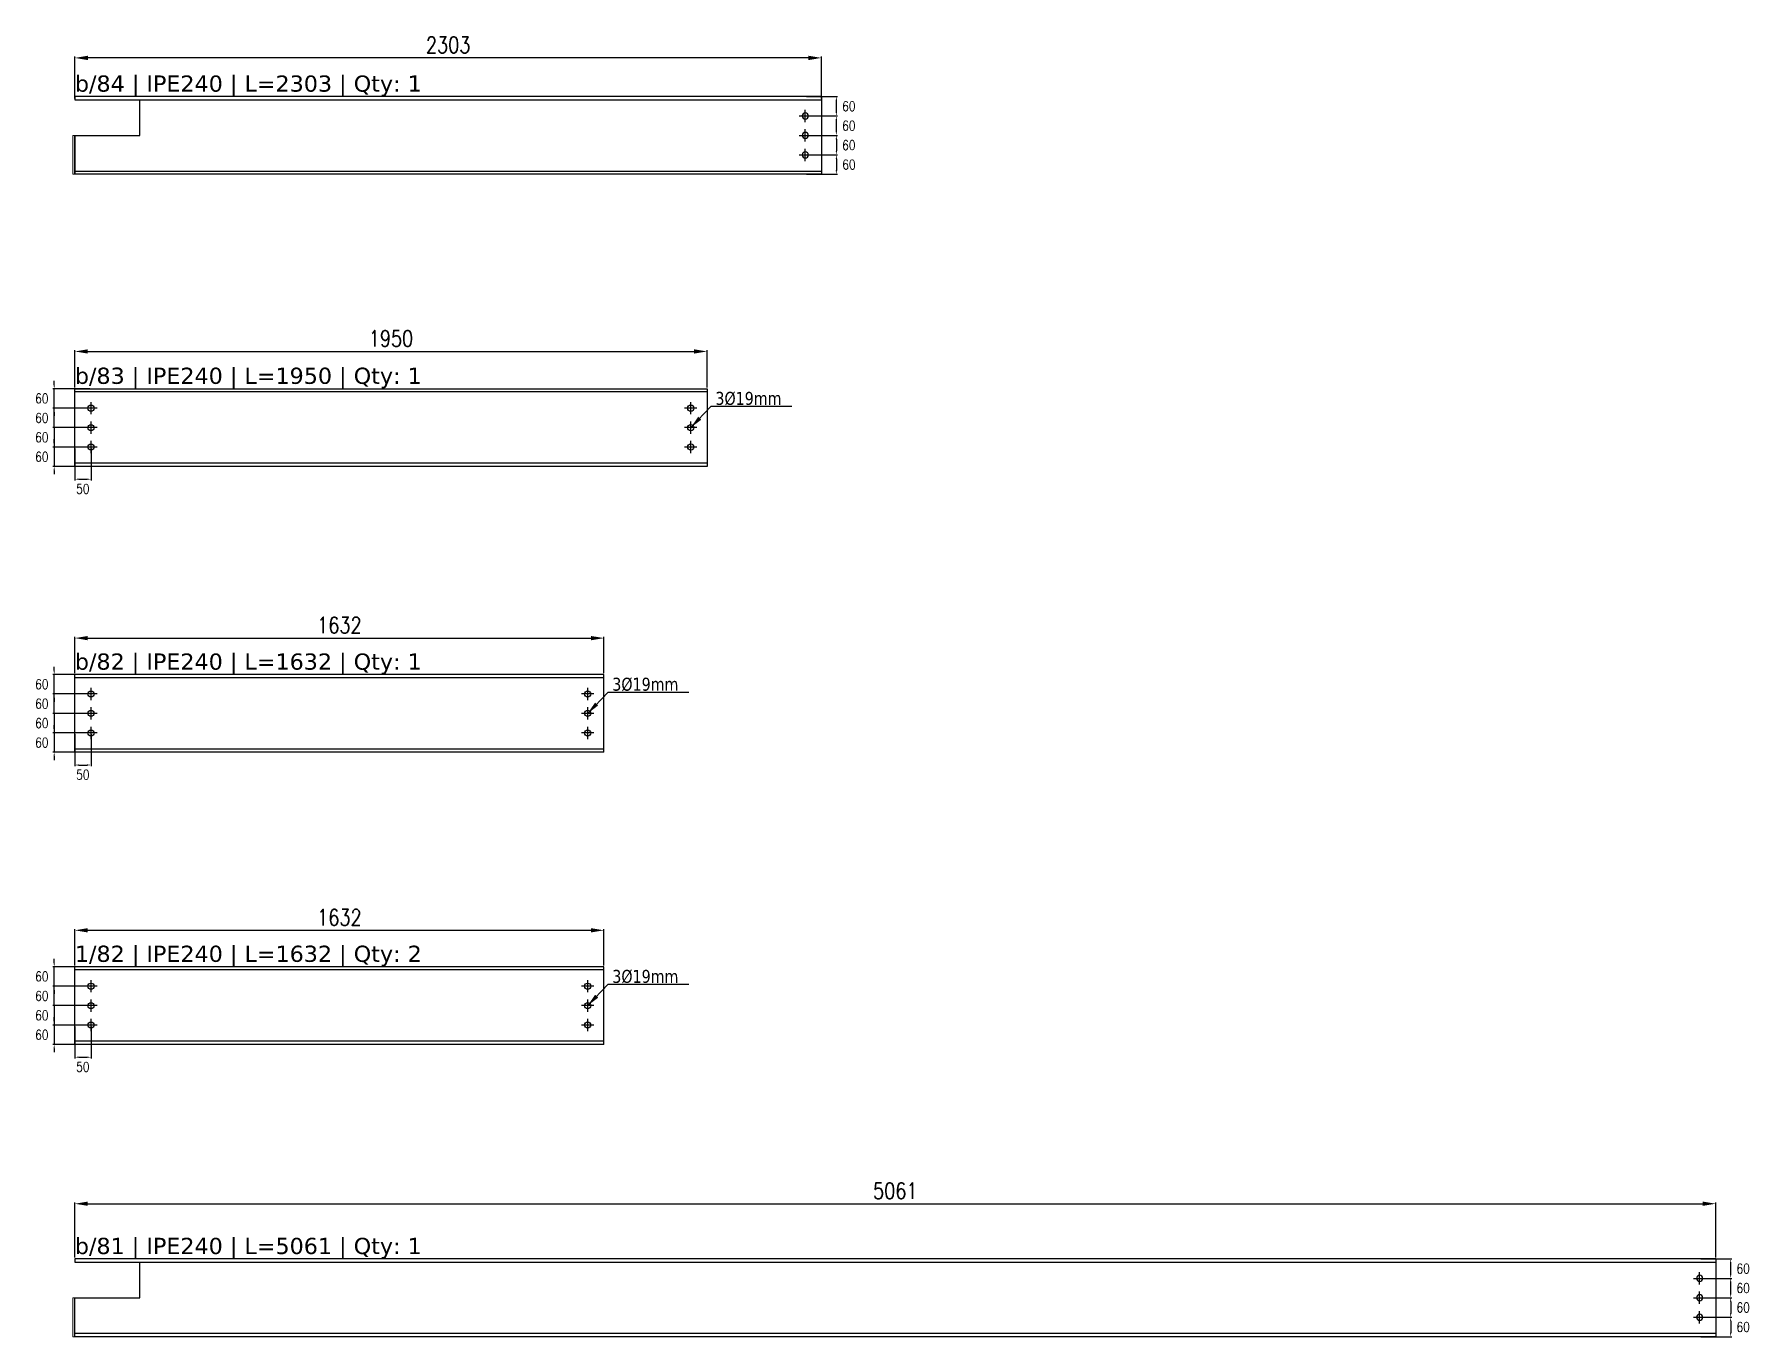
# Model space of a CAD drawing. Header units: millimetres. Extents: x -125 to 97215, y -53820 to 8573.
# Drawn here: x 12855 to 18149, y 4508 to 8526 of the extents above; entities that cross this region are included whole.
import ezdxf
from ezdxf.enums import TextEntityAlignment as Align

# ---------------------------------------------------------------- set-up
doc = ezdxf.new("R2010")
doc.units = ezdxf.units.MM
doc.linetypes.add('DASHDOT', pattern=[25.4, 12.7, -6.35, 0, -6.35])
for name, color, linetype in [('COTAS', 8, 'Continuous'), ('EJE PERNOS', 1, 'DASHDOT'), ('IPE240', 2, 'Continuous'), ('PERNOS', 3, 'Continuous'), ('TXT_GEN', 3, 'Continuous')]:
    doc.layers.add(name, color=color, linetype=linetype)
doc.layers.add('P-PLATINA', color=6, linetype='Continuous', lineweight=15)
doc.styles.add('CNI_COTAS', font='romans.shx', dxfattribs={"width": 0.8})
doc.styles.add('VERDNA', font='verdana.ttf', dxfattribs={"width": 0.8})
doc.dimstyles.new('1.3', dxfattribs={"dimscale": 0, "dimtxt": 30, "dimasz": 12, "dimexe": 4, "dimexo": 4, "dimgap": 9, "dimtad": 1, "dimdec": 0, "dimzin": 4, "dimdsep": 46, "dimtxsty": 'CNI_COTAS', "dimcen": 0, "dimclrd": 256, "dimclrt": 3, "dimadec": 0, "dimazin": 0, "dimtfac": 1, "dimtdec": 0, "dimtmove": 2, "dimatfit": 0, "dimfxl": 0.05, "dimtolj": 1, "dimtzin": 0, "dimarcsym": 0})
doc.dimstyles.new('1.4', dxfattribs={"dimscale": 0, "dimtxt": 50, "dimasz": 40, "dimexe": 4, "dimexo": 4, "dimgap": 15, "dimtad": 1, "dimdec": 0, "dimzin": 4, "dimdsep": 46, "dimtxsty": 'CNI_COTAS', "dimcen": -0.09, "dimclrd": 256, "dimclrt": 3, "dimadec": 0, "dimazin": 0, "dimtfac": 1, "dimtdec": 0, "dimtmove": 2, "dimatfit": 0, "dimfxl": 0.05, "dimtolj": 1, "dimtzin": 0, "dimarcsym": 0})

# ---------------------------------------------------------------- blocks, each defined once
blk = doc.blocks.new('D19')
at = {"layer": 'EJE PERNOS', "linetype": 'Continuous'}
for p, q in [((19, 0), (-19, 0)), ((0, -19), (0, 19))]:
    blk.add_line(p, q, dxfattribs=at)
at = {"layer": 'PERNOS'}
blk.add_circle((0, 0), 9.5, dxfattribs=at)
blk = doc.blocks.new('*D13')
at = {"layer": 'COTAS', "lineweight": -2, "transparency": 16777216}
for p, q in [((12916.4, 5601.3), (12916.4, 5613.3)), ((12916.4, 5529.3), (12916.4, 5589.3)), ((12916.4, 5517.3), (12916.4, 5505.3))]:
    blk.add_line(p, q, dxfattribs=at)
at = {"layer": 'COTAS', "color": 0, "lineweight": -2, "transparency": 16777216}
for p, q in [((13026.1, 5589.3), (12912.4, 5589.3)), ((13026.1, 5529.3), (12912.4, 5529.3))]:
    blk.add_line(p, q, dxfattribs=at)
at = {"layer": 'COTAS', "transparency": 16777216}
for points in [[(12914.4, 5601.3), (12918.4, 5601.3), (12916.4, 5589.3)], [(12914.4, 5517.3), (12918.4, 5517.3), (12916.4, 5529.3)]]:
    blk.add_solid(points, dxfattribs=at)
at = {"layer": 'Defpoints', "color": 0, "transparency": 16777216}
for p in [(12916.4, 5589.3), (13030.1, 5589.3), (13030.1, 5529.3)]:
    blk.add_point(p, dxfattribs=at)
at = {"layer": 'COTAS', "color": 3, "transparency": 16777216, "insert": (12877.9, 5559.3), "char_height": 30, "attachment_point": 5, "rotation": 0.2, "style": 'CNI_COTAS'}
blk.add_mtext('\\A1;60', dxfattribs=at)
blk = doc.blocks.new('*D14')
at = {"layer": 'COTAS', "color": 0, "lineweight": -2, "transparency": 16777216}
for p, q in [((13026.1, 5529.3), (12912.4, 5529.3)), ((13026.1, 5469.3), (12912.4, 5469.3))]:
    blk.add_line(p, q, dxfattribs=at)
at = {"layer": 'COTAS', "lineweight": -2, "transparency": 16777216}
for p, q in [((12916.4, 5541.3), (12916.4, 5553.3)), ((12916.4, 5529.3), (12916.4, 5469.3)), ((12916.4, 5457.3), (12916.4, 5445.3))]:
    blk.add_line(p, q, dxfattribs=at)
at = {"layer": 'COTAS', "transparency": 16777216}
for points in [[(12914.4, 5541.3), (12918.4, 5541.3), (12916.4, 5529.3)], [(12914.4, 5457.3), (12918.4, 5457.3), (12916.4, 5469.3)]]:
    blk.add_solid(points, dxfattribs=at)
at = {"layer": 'Defpoints', "color": 0, "transparency": 16777216}
for p in [(13030.1, 5529.3), (12916.4, 5469.3), (13030.1, 5469.3)]:
    blk.add_point(p, dxfattribs=at)
at = {"layer": 'COTAS', "color": 3, "transparency": 16777216, "insert": (12877.9, 5499.3), "char_height": 30, "attachment_point": 5, "rotation": 0.2, "style": 'CNI_COTAS'}
blk.add_mtext('\\A1;60', dxfattribs=at)
blk = doc.blocks.new('*D4')
at = {"layer": 'COTAS', "lineweight": -2, "transparency": 16777216}
for p, q in [((12916.4, 5661.3), (12916.4, 5673.3)), ((12916.4, 5589.3), (12916.4, 5649.3)), ((12916.4, 5577.3), (12916.4, 5565.3))]:
    blk.add_line(p, q, dxfattribs=at)
at = {"layer": 'COTAS', "color": 0, "lineweight": -2, "transparency": 16777216}
for p, q in [((13026.1, 5649.3), (12912.4, 5649.3)), ((13026.1, 5589.3), (12912.4, 5589.3))]:
    blk.add_line(p, q, dxfattribs=at)
at = {"layer": 'COTAS', "transparency": 16777216}
for points in [[(12914.4, 5661.3), (12918.4, 5661.3), (12916.4, 5649.3)], [(12914.4, 5577.3), (12918.4, 5577.3), (12916.4, 5589.3)]]:
    blk.add_solid(points, dxfattribs=at)
at = {"layer": 'Defpoints', "color": 0, "transparency": 16777216}
for p in [(12916.4, 5649.3), (13030.1, 5649.3), (13030.1, 5589.3)]:
    blk.add_point(p, dxfattribs=at)
at = {"layer": 'COTAS', "color": 3, "transparency": 16777216, "insert": (12877.9, 5619.3), "char_height": 30, "attachment_point": 5, "rotation": 0.2, "style": 'CNI_COTAS'}
blk.add_mtext('\\A1;60', dxfattribs=at)
blk = doc.blocks.new('*D5')
at = {"layer": 'COTAS', "color": 0, "lineweight": -2, "transparency": 16777216}
for p, q in [((13026.1, 5469.3), (12912.4, 5469.3)), ((13026.1, 5409.3), (12912.4, 5409.3))]:
    blk.add_line(p, q, dxfattribs=at)
at = {"layer": 'COTAS', "lineweight": -2, "transparency": 16777216}
for p, q in [((12916.4, 5481.3), (12916.4, 5493.3)), ((12916.4, 5469.3), (12916.4, 5409.3)), ((12916.4, 5397.3), (12916.4, 5385.3))]:
    blk.add_line(p, q, dxfattribs=at)
at = {"layer": 'COTAS', "transparency": 16777216}
for points in [[(12914.4, 5481.3), (12918.4, 5481.3), (12916.4, 5469.3)], [(12914.4, 5397.3), (12918.4, 5397.3), (12916.4, 5409.3)]]:
    blk.add_solid(points, dxfattribs=at)
at = {"layer": 'Defpoints', "color": 0, "transparency": 16777216}
for p in [(13030.1, 5469.3), (12916.4, 5409.3), (13030.1, 5409.3)]:
    blk.add_point(p, dxfattribs=at)
at = {"layer": 'COTAS', "color": 3, "transparency": 16777216, "insert": (12877.9, 5439.3), "char_height": 30, "attachment_point": 5, "rotation": 0.2, "style": 'CNI_COTAS'}
blk.add_mtext('\\A1;60', dxfattribs=at)
blk = doc.blocks.new('*D6')
at = {"layer": 'COTAS', "color": 0, "lineweight": -2, "transparency": 16777216}
for p, q in [((12980.1, 5465.3), (12980.1, 5366.1)), ((13030.1, 5465.3), (13030.1, 5366.1))]:
    blk.add_line(p, q, dxfattribs=at)
at = {"layer": 'COTAS', "lineweight": -2, "transparency": 16777216}
blk.add_line((12992.1, 5370.1), (13018.1, 5370.1), dxfattribs=at)
at = {"layer": 'COTAS', "transparency": 16777216}
for points in [[(12992.1, 5372.1), (12992.1, 5368.1), (12980.1, 5370.1)], [(13018.1, 5372.1), (13018.1, 5368.1), (13030.1, 5370.1)]]:
    blk.add_solid(points, dxfattribs=at)
at = {"layer": 'Defpoints', "color": 0, "transparency": 16777216}
for p in [(12980.1, 5469.3), (13030.1, 5469.3), (13030.1, 5370.1)]:
    blk.add_point(p, dxfattribs=at)
at = {"layer": 'COTAS', "color": 3, "transparency": 16777216, "insert": (13005.1, 5340.2), "char_height": 30, "attachment_point": 5, "rotation": 0.2, "style": 'CNI_COTAS'}
blk.add_mtext('\\A1;50', dxfattribs=at)
blk = doc.blocks.new('*D15')
at = {"layer": 'COTAS', "color": 0, "lineweight": -2, "transparency": 16777216}
for p, q in [((13026.1, 7372.8), (12912.4, 7372.8)), ((13026.1, 7312.8), (12912.4, 7312.8))]:
    blk.add_line(p, q, dxfattribs=at)
at = {"layer": 'COTAS', "lineweight": -2, "transparency": 16777216}
for p, q in [((12916.4, 7384.8), (12916.4, 7396.8)), ((12916.4, 7312.8), (12916.4, 7372.8)), ((12916.4, 7300.8), (12916.4, 7288.8))]:
    blk.add_line(p, q, dxfattribs=at)
at = {"layer": 'COTAS', "transparency": 16777216}
for points in [[(12914.4, 7384.8), (12918.4, 7384.8), (12916.4, 7372.8)], [(12914.4, 7300.8), (12918.4, 7300.8), (12916.4, 7312.8)]]:
    blk.add_solid(points, dxfattribs=at)
at = {"layer": 'Defpoints', "color": 0, "transparency": 16777216}
for p in [(12916.4, 7372.8), (13030.1, 7372.8), (13030.1, 7312.8)]:
    blk.add_point(p, dxfattribs=at)
at = {"layer": 'COTAS', "color": 3, "transparency": 16777216, "insert": (12877.9, 7342.8), "char_height": 30, "attachment_point": 5, "rotation": 0.2, "style": 'CNI_COTAS'}
blk.add_mtext('\\A1;60', dxfattribs=at)
blk = doc.blocks.new('*D16')
at = {"layer": 'COTAS', "color": 0, "lineweight": -2, "transparency": 16777216}
for p, q in [((13026.1, 7312.8), (12912.4, 7312.8)), ((13026.1, 7252.8), (12912.4, 7252.8))]:
    blk.add_line(p, q, dxfattribs=at)
at = {"layer": 'COTAS', "lineweight": -2, "transparency": 16777216}
for p, q in [((12916.4, 7324.8), (12916.4, 7336.8)), ((12916.4, 7312.8), (12916.4, 7252.8)), ((12916.4, 7240.8), (12916.4, 7228.8))]:
    blk.add_line(p, q, dxfattribs=at)
at = {"layer": 'COTAS', "transparency": 16777216}
for points in [[(12914.4, 7324.8), (12918.4, 7324.8), (12916.4, 7312.8)], [(12914.4, 7240.8), (12918.4, 7240.8), (12916.4, 7252.8)]]:
    blk.add_solid(points, dxfattribs=at)
at = {"layer": 'Defpoints', "color": 0, "transparency": 16777216}
for p in [(13030.1, 7312.8), (12916.4, 7252.8), (13030.1, 7252.8)]:
    blk.add_point(p, dxfattribs=at)
at = {"layer": 'COTAS', "color": 3, "transparency": 16777216, "insert": (12877.9, 7282.8), "char_height": 30, "attachment_point": 5, "rotation": 0.2, "style": 'CNI_COTAS'}
blk.add_mtext('\\A1;60', dxfattribs=at)
blk = doc.blocks.new('*D7')
at = {"layer": 'COTAS', "color": 0, "lineweight": -2, "transparency": 16777216}
for p, q in [((13026.1, 7432.8), (12912.4, 7432.8)), ((13026.1, 7372.8), (12912.4, 7372.8))]:
    blk.add_line(p, q, dxfattribs=at)
at = {"layer": 'COTAS', "lineweight": -2, "transparency": 16777216}
for p, q in [((12916.4, 7444.8), (12916.4, 7456.8)), ((12916.4, 7372.8), (12916.4, 7432.8)), ((12916.4, 7360.8), (12916.4, 7348.8))]:
    blk.add_line(p, q, dxfattribs=at)
at = {"layer": 'COTAS', "transparency": 16777216}
for points in [[(12914.4, 7444.8), (12918.4, 7444.8), (12916.4, 7432.8)], [(12914.4, 7360.8), (12918.4, 7360.8), (12916.4, 7372.8)]]:
    blk.add_solid(points, dxfattribs=at)
at = {"layer": 'Defpoints', "color": 0, "transparency": 16777216}
for p in [(12916.4, 7432.8), (13030.1, 7432.8), (13030.1, 7372.8)]:
    blk.add_point(p, dxfattribs=at)
at = {"layer": 'COTAS', "color": 3, "transparency": 16777216, "insert": (12877.9, 7402.8), "char_height": 30, "attachment_point": 5, "rotation": 0.2, "style": 'CNI_COTAS'}
blk.add_mtext('\\A1;60', dxfattribs=at)
blk = doc.blocks.new('*D8')
at = {"layer": 'COTAS', "lineweight": -2, "transparency": 16777216}
for p, q in [((12916.4, 7264.8), (12916.4, 7276.8)), ((12916.4, 7252.8), (12916.4, 7192.8)), ((12916.4, 7180.8), (12916.4, 7168.8))]:
    blk.add_line(p, q, dxfattribs=at)
at = {"layer": 'COTAS', "color": 0, "lineweight": -2, "transparency": 16777216}
for p, q in [((13026.1, 7252.8), (12912.4, 7252.8)), ((13026.1, 7192.8), (12912.4, 7192.8))]:
    blk.add_line(p, q, dxfattribs=at)
at = {"layer": 'COTAS', "transparency": 16777216}
for points in [[(12914.4, 7264.8), (12918.4, 7264.8), (12916.4, 7252.8)], [(12914.4, 7180.8), (12918.4, 7180.8), (12916.4, 7192.8)]]:
    blk.add_solid(points, dxfattribs=at)
at = {"layer": 'Defpoints', "color": 0, "transparency": 16777216}
for p in [(13030.1, 7252.8), (12916.4, 7192.8), (13030.1, 7192.8)]:
    blk.add_point(p, dxfattribs=at)
at = {"layer": 'COTAS', "color": 3, "transparency": 16777216, "insert": (12877.9, 7222.8), "char_height": 30, "attachment_point": 5, "rotation": 0.2, "style": 'CNI_COTAS'}
blk.add_mtext('\\A1;60', dxfattribs=at)
blk = doc.blocks.new('*D9')
at = {"layer": 'COTAS', "color": 0, "lineweight": -2, "transparency": 16777216}
for p, q in [((12980.1, 7248.8), (12980.1, 7149.6)), ((13030.1, 7248.8), (13030.1, 7149.6))]:
    blk.add_line(p, q, dxfattribs=at)
at = {"layer": 'COTAS', "lineweight": -2, "transparency": 16777216}
blk.add_line((12992.1, 7153.6), (13018.1, 7153.6), dxfattribs=at)
at = {"layer": 'COTAS', "transparency": 16777216}
for points in [[(12992.1, 7155.6), (12992.1, 7151.6), (12980.1, 7153.6)], [(13018.1, 7155.6), (13018.1, 7151.6), (13030.1, 7153.6)]]:
    blk.add_solid(points, dxfattribs=at)
at = {"layer": 'Defpoints', "color": 0, "transparency": 16777216}
for p in [(12980.1, 7252.8), (13030.1, 7252.8), (13030.1, 7153.6)]:
    blk.add_point(p, dxfattribs=at)
at = {"layer": 'COTAS', "color": 3, "transparency": 16777216, "insert": (13005.1, 7123.7), "char_height": 30, "attachment_point": 5, "rotation": 0.2, "style": 'CNI_COTAS'}
blk.add_mtext('\\A1;50', dxfattribs=at)
blk = doc.blocks.new('*D10')
at = {"layer": 'COTAS', "color": 0, "lineweight": -2, "transparency": 16777216}
for p, q in [((12980.1, 5653.3), (12980.1, 5765.7)), ((14612, 5653.3), (14612, 5765.7))]:
    blk.add_line(p, q, dxfattribs=at)
at = {"layer": 'COTAS', "lineweight": -2, "transparency": 16777216}
blk.add_line((13020.1, 5761.7), (14572, 5761.7), dxfattribs=at)
at = {"layer": 'COTAS', "transparency": 16777216}
for points in [[(13020.1, 5768.4), (13020.1, 5755.1), (12980.1, 5761.7)], [(14572, 5768.4), (14572, 5755.1), (14612, 5761.7)]]:
    blk.add_solid(points, dxfattribs=at)
at = {"layer": 'Defpoints', "color": 0, "transparency": 16777216}
for p in [(14612, 5761.7), (12980.1, 5649.3), (14612, 5649.3)]:
    blk.add_point(p, dxfattribs=at)
at = {"layer": 'COTAS', "color": 3, "transparency": 16777216, "insert": (13796, 5801.7), "char_height": 50, "attachment_point": 5, "style": 'CNI_COTAS'}
blk.add_mtext('\\A1;1632', dxfattribs=at)
blk = doc.blocks.new('*D11')
at = {"layer": 'COTAS', "color": 0, "lineweight": -2, "transparency": 16777216}
for p, q in [((12980.1, 7436.8), (12980.1, 7551.8)), ((14930.1, 7436.8), (14930.1, 7551.8))]:
    blk.add_line(p, q, dxfattribs=at)
at = {"layer": 'COTAS', "lineweight": -2, "transparency": 16777216}
blk.add_line((13020.1, 7547.8), (14890.1, 7547.8), dxfattribs=at)
at = {"layer": 'COTAS', "transparency": 16777216}
for points in [[(13020.1, 7554.5), (13020.1, 7541.2), (12980.1, 7547.8)], [(14890.1, 7554.5), (14890.1, 7541.2), (14930.1, 7547.8)]]:
    blk.add_solid(points, dxfattribs=at)
at = {"layer": 'Defpoints', "color": 0, "transparency": 16777216}
for p in [(14930.1, 7547.8), (12980.1, 7432.8), (14930.1, 7432.8)]:
    blk.add_point(p, dxfattribs=at)
at = {"layer": 'COTAS', "color": 3, "transparency": 16777216, "insert": (13955.1, 7587.8), "char_height": 50, "attachment_point": 5, "style": 'CNI_COTAS'}
blk.add_mtext('\\A1;1950', dxfattribs=at)
blk = doc.blocks.new('*D12')
at = {"layer": 'COTAS', "color": 0, "lineweight": -2, "transparency": 16777216}
for p, q in [((12980.2, 8328.6), (12980.2, 8457.6)), ((15283, 8328.6), (15283, 8457.6))]:
    blk.add_line(p, q, dxfattribs=at)
at = {"layer": 'COTAS', "lineweight": -2, "transparency": 16777216}
blk.add_line((15243, 8453.6), (13020.2, 8453.6), dxfattribs=at)
at = {"layer": 'COTAS', "transparency": 16777216}
for points in [[(13020.2, 8460.2), (13020.2, 8446.9), (12980.2, 8453.6)], [(15243, 8460.2), (15243, 8446.9), (15283, 8453.6)]]:
    blk.add_solid(points, dxfattribs=at)
at = {"layer": 'Defpoints', "color": 0, "transparency": 16777216}
for p in [(12980.2, 8453.6), (12980.2, 8324.6), (15283, 8324.6)]:
    blk.add_point(p, dxfattribs=at)
at = {"layer": 'COTAS', "color": 3, "transparency": 16777216, "insert": (14131.6, 8493.6), "char_height": 50, "attachment_point": 5, "style": 'CNI_COTAS'}
blk.add_mtext('\\A1;2303', dxfattribs=at)
blk = doc.blocks.new('*D37')
at = {"layer": 'COTAS', "color": 0, "lineweight": -2, "transparency": 16777216}
for p, q in [((17995.5, 4687.8), (18091.6, 4687.8)), ((17995.5, 4627.8), (18091.6, 4627.8))]:
    blk.add_line(p, q, dxfattribs=at)
at = {"layer": 'COTAS', "lineweight": -2, "transparency": 16777216}
blk.add_line((18087.6, 4639.8), (18087.6, 4675.8), dxfattribs=at)
at = {"layer": 'COTAS', "transparency": 16777216}
for points in [[(18085.6, 4675.8), (18089.6, 4675.8), (18087.6, 4687.8)], [(18085.6, 4639.8), (18089.6, 4639.8), (18087.6, 4627.8)]]:
    blk.add_solid(points, dxfattribs=at)
at = {"layer": 'Defpoints', "color": 0, "transparency": 16777216}
for p in [(17991.5, 4687.8), (18087.6, 4687.8), (17991.5, 4627.8)]:
    blk.add_point(p, dxfattribs=at)
at = {"layer": 'COTAS', "color": 3, "transparency": 16777216, "insert": (18126, 4657.8), "char_height": 30, "attachment_point": 5, "rotation": 0.2, "style": 'CNI_COTAS'}
blk.add_mtext('\\A1;60', dxfattribs=at)
blk = doc.blocks.new('*D38')
at = {"layer": 'COTAS', "color": 0, "lineweight": -2, "transparency": 16777216}
for p, q in [((17995.5, 4627.8), (18091.6, 4627.8)), ((17995.5, 4567.8), (18091.6, 4567.8))]:
    blk.add_line(p, q, dxfattribs=at)
at = {"layer": 'COTAS', "lineweight": -2, "transparency": 16777216}
blk.add_line((18087.6, 4615.8), (18087.6, 4579.8), dxfattribs=at)
at = {"layer": 'COTAS', "transparency": 16777216}
for points in [[(18085.6, 4615.8), (18089.6, 4615.8), (18087.6, 4627.8)], [(18085.6, 4579.8), (18089.6, 4579.8), (18087.6, 4567.8)]]:
    blk.add_solid(points, dxfattribs=at)
at = {"layer": 'Defpoints', "color": 0, "transparency": 16777216}
for p in [(17991.5, 4627.8), (17991.5, 4567.8), (18087.6, 4567.8)]:
    blk.add_point(p, dxfattribs=at)
at = {"layer": 'COTAS', "color": 3, "transparency": 16777216, "insert": (18126.1, 4597.8), "char_height": 30, "attachment_point": 5, "rotation": 0.2, "style": 'CNI_COTAS'}
blk.add_mtext('\\A1;60', dxfattribs=at)
blk = doc.blocks.new('*D36')
at = {"layer": 'COTAS', "color": 0, "lineweight": -2, "transparency": 16777216}
for p, q in [((17995.5, 4747.8), (18091.6, 4747.8)), ((17995.5, 4687.8), (18091.6, 4687.8))]:
    blk.add_line(p, q, dxfattribs=at)
at = {"layer": 'COTAS', "lineweight": -2, "transparency": 16777216}
blk.add_line((18087.6, 4699.8), (18087.6, 4735.8), dxfattribs=at)
at = {"layer": 'COTAS', "transparency": 16777216}
for points in [[(18085.6, 4735.8), (18089.6, 4735.8), (18087.6, 4747.8)], [(18085.6, 4699.8), (18089.6, 4699.8), (18087.6, 4687.8)]]:
    blk.add_solid(points, dxfattribs=at)
at = {"layer": 'Defpoints', "color": 0, "transparency": 16777216}
for p in [(17991.5, 4747.8), (18087.6, 4747.8), (17991.5, 4687.8)]:
    blk.add_point(p, dxfattribs=at)
at = {"layer": 'COTAS', "color": 3, "transparency": 16777216, "insert": (18126.4, 4717.8), "char_height": 30, "attachment_point": 5, "rotation": 0.2, "style": 'CNI_COTAS'}
blk.add_mtext('\\A1;60', dxfattribs=at)
blk = doc.blocks.new('*D39')
at = {"layer": 'COTAS', "color": 0, "lineweight": -2, "transparency": 16777216}
for p, q in [((17995.5, 4567.8), (18091.6, 4567.8)), ((17995.5, 4507.8), (18091.6, 4507.8))]:
    blk.add_line(p, q, dxfattribs=at)
at = {"layer": 'COTAS', "lineweight": -2, "transparency": 16777216}
blk.add_line((18087.6, 4555.8), (18087.6, 4519.8), dxfattribs=at)
at = {"layer": 'COTAS', "transparency": 16777216}
for points in [[(18085.6, 4555.8), (18089.6, 4555.8), (18087.6, 4567.8)], [(18085.6, 4519.8), (18089.6, 4519.8), (18087.6, 4507.8)]]:
    blk.add_solid(points, dxfattribs=at)
at = {"layer": 'Defpoints', "color": 0, "transparency": 16777216}
for p in [(17991.5, 4567.8), (17991.5, 4507.8), (18087.6, 4507.8)]:
    blk.add_point(p, dxfattribs=at)
at = {"layer": 'COTAS', "color": 3, "transparency": 16777216, "insert": (18126.5, 4537.8), "char_height": 30, "attachment_point": 5, "rotation": 0.2, "style": 'CNI_COTAS'}
blk.add_mtext('\\A1;60', dxfattribs=at)
blk = doc.blocks.new('*D40')
at = {"layer": 'COTAS', "color": 0, "lineweight": -2, "transparency": 16777216}
for p, q in [((12980.1, 4751.8), (12980.1, 4922)), ((18041.5, 4751.8), (18041.5, 4922))]:
    blk.add_line(p, q, dxfattribs=at)
at = {"layer": 'COTAS', "lineweight": -2, "transparency": 16777216}
blk.add_line((13020.1, 4918), (18001.5, 4918), dxfattribs=at)
at = {"layer": 'COTAS', "transparency": 16777216}
for points in [[(13020.1, 4924.7), (13020.1, 4911.4), (12980.1, 4918)], [(18001.5, 4924.7), (18001.5, 4911.4), (18041.5, 4918)]]:
    blk.add_solid(points, dxfattribs=at)
at = {"layer": 'Defpoints', "color": 0, "transparency": 16777216}
for p in [(18041.5, 4918), (12980.1, 4747.8), (18041.5, 4747.8)]:
    blk.add_point(p, dxfattribs=at)
at = {"layer": 'COTAS', "color": 3, "transparency": 16777216, "insert": (15510.8, 4958), "char_height": 50, "attachment_point": 5, "style": 'CNI_COTAS'}
blk.add_mtext('\\A1;5061', dxfattribs=at)
blk = doc.blocks.new('*D42')
at = {"layer": 'COTAS', "color": 0, "lineweight": -2, "transparency": 16777216}
for p, q in [((15237, 8274.4), (15333, 8274.4)), ((15237, 8214.4), (15333, 8214.4))]:
    blk.add_line(p, q, dxfattribs=at)
at = {"layer": 'COTAS', "lineweight": -2, "transparency": 16777216}
blk.add_line((15329, 8226.4), (15329, 8262.4), dxfattribs=at)
at = {"layer": 'COTAS', "transparency": 16777216}
for points in [[(15327, 8262.4), (15331, 8262.4), (15329, 8274.4)], [(15327, 8226.4), (15331, 8226.4), (15329, 8214.4)]]:
    blk.add_solid(points, dxfattribs=at)
at = {"layer": 'Defpoints', "color": 0, "transparency": 16777216}
for p in [(15233, 8274.4), (15329, 8274.4), (15233, 8214.4)]:
    blk.add_point(p, dxfattribs=at)
at = {"layer": 'COTAS', "color": 3, "transparency": 16777216, "insert": (15367.5, 8244.4), "char_height": 30, "attachment_point": 5, "rotation": 0.2, "style": 'CNI_COTAS'}
blk.add_mtext('\\A1;60', dxfattribs=at)
blk = doc.blocks.new('*D43')
at = {"layer": 'COTAS', "color": 0, "lineweight": -2, "transparency": 16777216}
for p, q in [((15237, 8214.4), (15333, 8214.4)), ((15237, 8154.4), (15333, 8154.4))]:
    blk.add_line(p, q, dxfattribs=at)
at = {"layer": 'COTAS', "lineweight": -2, "transparency": 16777216}
blk.add_line((15329, 8202.4), (15329, 8166.4), dxfattribs=at)
at = {"layer": 'COTAS', "transparency": 16777216}
for points in [[(15327, 8202.4), (15331, 8202.4), (15329, 8214.4)], [(15327, 8166.4), (15331, 8166.4), (15329, 8154.4)]]:
    blk.add_solid(points, dxfattribs=at)
at = {"layer": 'Defpoints', "color": 0, "transparency": 16777216}
for p in [(15233, 8214.4), (15233, 8154.4), (15329, 8154.4)]:
    blk.add_point(p, dxfattribs=at)
at = {"layer": 'COTAS', "color": 3, "transparency": 16777216, "insert": (15367.5, 8184.4), "char_height": 30, "attachment_point": 5, "rotation": 0.2, "style": 'CNI_COTAS'}
blk.add_mtext('\\A1;60', dxfattribs=at)
blk = doc.blocks.new('*D41')
at = {"layer": 'COTAS', "color": 0, "lineweight": -2, "transparency": 16777216}
for p, q in [((15237, 8334.4), (15333, 8334.4)), ((15237, 8274.4), (15333, 8274.4))]:
    blk.add_line(p, q, dxfattribs=at)
at = {"layer": 'COTAS', "lineweight": -2, "transparency": 16777216}
blk.add_line((15329, 8286.4), (15329, 8322.4), dxfattribs=at)
at = {"layer": 'COTAS', "transparency": 16777216}
for points in [[(15327, 8322.4), (15331, 8322.4), (15329, 8334.4)], [(15327, 8286.4), (15331, 8286.4), (15329, 8274.4)]]:
    blk.add_solid(points, dxfattribs=at)
at = {"layer": 'Defpoints', "color": 0, "transparency": 16777216}
for p in [(15233, 8334.4), (15329, 8334.4), (15233, 8274.4)]:
    blk.add_point(p, dxfattribs=at)
at = {"layer": 'COTAS', "color": 3, "transparency": 16777216, "insert": (15367.8, 8304.4), "char_height": 30, "attachment_point": 5, "rotation": 0.2, "style": 'CNI_COTAS'}
blk.add_mtext('\\A1;60', dxfattribs=at)
blk = doc.blocks.new('*D44')
at = {"layer": 'COTAS', "color": 0, "lineweight": -2, "transparency": 16777216}
for p, q in [((15237, 8154.4), (15333, 8154.4)), ((15237, 8094.4), (15333, 8094.4))]:
    blk.add_line(p, q, dxfattribs=at)
at = {"layer": 'COTAS', "lineweight": -2, "transparency": 16777216}
blk.add_line((15329, 8142.4), (15329, 8106.4), dxfattribs=at)
at = {"layer": 'COTAS', "transparency": 16777216}
for points in [[(15327, 8142.4), (15331, 8142.4), (15329, 8154.4)], [(15327, 8106.4), (15331, 8106.4), (15329, 8094.4)]]:
    blk.add_solid(points, dxfattribs=at)
at = {"layer": 'Defpoints', "color": 0, "transparency": 16777216}
for p in [(15233, 8154.4), (15233, 8094.4), (15329, 8094.4)]:
    blk.add_point(p, dxfattribs=at)
at = {"layer": 'COTAS', "color": 3, "transparency": 16777216, "insert": (15368, 8124.4), "char_height": 30, "attachment_point": 5, "rotation": 0.2, "style": 'CNI_COTAS'}
blk.add_mtext('\\A1;60', dxfattribs=at)
blk = doc.blocks.new('*D124')
at = {"layer": 'COTAS', "lineweight": -2, "transparency": 16777216}
for p, q in [((12916.4, 6502.9), (12916.4, 6514.9)), ((12916.4, 6430.9), (12916.4, 6490.9)), ((12916.4, 6418.9), (12916.4, 6406.9))]:
    blk.add_line(p, q, dxfattribs=at)
at = {"layer": 'COTAS', "color": 0, "lineweight": -2, "transparency": 16777216}
for p, q in [((13026.1, 6490.9), (12912.4, 6490.9)), ((13026.1, 6430.9), (12912.4, 6430.9))]:
    blk.add_line(p, q, dxfattribs=at)
at = {"layer": 'COTAS', "transparency": 16777216}
for points in [[(12914.4, 6502.9), (12918.4, 6502.9), (12916.4, 6490.9)], [(12914.4, 6418.9), (12918.4, 6418.9), (12916.4, 6430.9)]]:
    blk.add_solid(points, dxfattribs=at)
at = {"layer": 'Defpoints', "color": 0, "transparency": 16777216}
for p in [(12916.4, 6490.9), (13030.1, 6490.9), (13030.1, 6430.9)]:
    blk.add_point(p, dxfattribs=at)
at = {"layer": 'COTAS', "color": 3, "transparency": 16777216, "insert": (12877.9, 6460.9), "char_height": 30, "attachment_point": 5, "rotation": 0.2, "style": 'CNI_COTAS'}
blk.add_mtext('\\A1;60', dxfattribs=at)
blk = doc.blocks.new('*D125')
at = {"layer": 'COTAS', "color": 0, "lineweight": -2, "transparency": 16777216}
for p, q in [((13026.1, 6430.9), (12912.4, 6430.9)), ((13026.1, 6370.9), (12912.4, 6370.9))]:
    blk.add_line(p, q, dxfattribs=at)
at = {"layer": 'COTAS', "lineweight": -2, "transparency": 16777216}
for p, q in [((12916.4, 6442.9), (12916.4, 6454.9)), ((12916.4, 6430.9), (12916.4, 6370.9)), ((12916.4, 6358.9), (12916.4, 6346.9))]:
    blk.add_line(p, q, dxfattribs=at)
at = {"layer": 'COTAS', "transparency": 16777216}
for points in [[(12914.4, 6442.9), (12918.4, 6442.9), (12916.4, 6430.9)], [(12914.4, 6358.9), (12918.4, 6358.9), (12916.4, 6370.9)]]:
    blk.add_solid(points, dxfattribs=at)
at = {"layer": 'Defpoints', "color": 0, "transparency": 16777216}
for p in [(13030.1, 6430.9), (12916.4, 6370.9), (13030.1, 6370.9)]:
    blk.add_point(p, dxfattribs=at)
at = {"layer": 'COTAS', "color": 3, "transparency": 16777216, "insert": (12877.9, 6400.9), "char_height": 30, "attachment_point": 5, "rotation": 0.2, "style": 'CNI_COTAS'}
blk.add_mtext('\\A1;60', dxfattribs=at)
blk = doc.blocks.new('*D121')
at = {"layer": 'COTAS', "lineweight": -2, "transparency": 16777216}
for p, q in [((12916.4, 6562.9), (12916.4, 6574.9)), ((12916.4, 6490.9), (12916.4, 6550.9)), ((12916.4, 6478.9), (12916.4, 6466.9))]:
    blk.add_line(p, q, dxfattribs=at)
at = {"layer": 'COTAS', "color": 0, "lineweight": -2, "transparency": 16777216}
for p, q in [((13026.1, 6550.9), (12912.4, 6550.9)), ((13026.1, 6490.9), (12912.4, 6490.9))]:
    blk.add_line(p, q, dxfattribs=at)
at = {"layer": 'COTAS', "transparency": 16777216}
for points in [[(12914.4, 6562.9), (12918.4, 6562.9), (12916.4, 6550.9)], [(12914.4, 6478.9), (12918.4, 6478.9), (12916.4, 6490.9)]]:
    blk.add_solid(points, dxfattribs=at)
at = {"layer": 'Defpoints', "color": 0, "transparency": 16777216}
for p in [(12916.4, 6550.9), (13030.1, 6550.9), (13030.1, 6490.9)]:
    blk.add_point(p, dxfattribs=at)
at = {"layer": 'COTAS', "color": 3, "transparency": 16777216, "insert": (12877.9, 6520.9), "char_height": 30, "attachment_point": 5, "rotation": 0.2, "style": 'CNI_COTAS'}
blk.add_mtext('\\A1;60', dxfattribs=at)
blk = doc.blocks.new('*D122')
at = {"layer": 'COTAS', "color": 0, "lineweight": -2, "transparency": 16777216}
for p, q in [((13026.1, 6370.9), (12912.4, 6370.9)), ((13026.1, 6310.9), (12912.4, 6310.9))]:
    blk.add_line(p, q, dxfattribs=at)
at = {"layer": 'COTAS', "lineweight": -2, "transparency": 16777216}
for p, q in [((12916.4, 6382.9), (12916.4, 6394.9)), ((12916.4, 6370.9), (12916.4, 6310.9)), ((12916.4, 6298.9), (12916.4, 6286.9))]:
    blk.add_line(p, q, dxfattribs=at)
at = {"layer": 'COTAS', "transparency": 16777216}
for points in [[(12914.4, 6382.9), (12918.4, 6382.9), (12916.4, 6370.9)], [(12914.4, 6298.9), (12918.4, 6298.9), (12916.4, 6310.9)]]:
    blk.add_solid(points, dxfattribs=at)
at = {"layer": 'Defpoints', "color": 0, "transparency": 16777216}
for p in [(13030.1, 6370.9), (12916.4, 6310.9), (13030.1, 6310.9)]:
    blk.add_point(p, dxfattribs=at)
at = {"layer": 'COTAS', "color": 3, "transparency": 16777216, "insert": (12877.9, 6340.9), "char_height": 30, "attachment_point": 5, "rotation": 0.2, "style": 'CNI_COTAS'}
blk.add_mtext('\\A1;60', dxfattribs=at)
blk = doc.blocks.new('*D123')
at = {"layer": 'COTAS', "color": 0, "lineweight": -2, "transparency": 16777216}
for p, q in [((12980.1, 6366.9), (12980.1, 6267.7)), ((13030.1, 6366.9), (13030.1, 6267.7))]:
    blk.add_line(p, q, dxfattribs=at)
at = {"layer": 'COTAS', "lineweight": -2, "transparency": 16777216}
blk.add_line((12992.1, 6271.7), (13018.1, 6271.7), dxfattribs=at)
at = {"layer": 'COTAS', "transparency": 16777216}
for points in [[(12992.1, 6273.7), (12992.1, 6269.7), (12980.1, 6271.7)], [(13018.1, 6273.7), (13018.1, 6269.7), (13030.1, 6271.7)]]:
    blk.add_solid(points, dxfattribs=at)
at = {"layer": 'Defpoints', "color": 0, "transparency": 16777216}
for p in [(12980.1, 6370.9), (13030.1, 6370.9), (13030.1, 6271.7)]:
    blk.add_point(p, dxfattribs=at)
at = {"layer": 'COTAS', "color": 3, "transparency": 16777216, "insert": (13005.1, 6241.8), "char_height": 30, "attachment_point": 5, "rotation": 0.2, "style": 'CNI_COTAS'}
blk.add_mtext('\\A1;50', dxfattribs=at)
blk = doc.blocks.new('*D126')
at = {"layer": 'COTAS', "color": 0, "lineweight": -2, "transparency": 16777216}
for p, q in [((12980.1, 6554.9), (12980.1, 6667.3)), ((14612, 6554.9), (14612, 6667.3))]:
    blk.add_line(p, q, dxfattribs=at)
at = {"layer": 'COTAS', "lineweight": -2, "transparency": 16777216}
blk.add_line((13020.1, 6663.3), (14572, 6663.3), dxfattribs=at)
at = {"layer": 'COTAS', "transparency": 16777216}
for points in [[(13020.1, 6669.9), (13020.1, 6656.6), (12980.1, 6663.3)], [(14572, 6669.9), (14572, 6656.6), (14612, 6663.3)]]:
    blk.add_solid(points, dxfattribs=at)
at = {"layer": 'Defpoints', "color": 0, "transparency": 16777216}
for p in [(14612, 6663.3), (12980.1, 6550.9), (14612, 6550.9)]:
    blk.add_point(p, dxfattribs=at)
at = {"layer": 'COTAS', "color": 3, "transparency": 16777216, "insert": (13796, 6703.3), "char_height": 50, "attachment_point": 5, "style": 'CNI_COTAS'}
blk.add_mtext('\\A1;1632', dxfattribs=at)

msp = doc.modelspace()

# ---------------------------------------------------------------- linework, layer by layer
at = {"layer": 'IPE240', "linetype": 'Continuous'}
for p, q in [((15283, 8334.4), (15282.9, 8094.4)), ((12980.1, 8214.4), (12980.1, 8094.4)), ((12980.1, 8104.2), (15282.9, 8104.2)), ((15283, 8094.4), (12980.1, 8094.4)), ((12980.1, 7192.8), (12980.1, 7432.8)), ((12980.1, 7432.8), (14930.1, 7432.8)), ((14930.1, 7423), (12980.1, 7423)), ((14930.1, 7432.8), (14930.1, 7192.8)), ((14930.1, 7202.6), (12980.1, 7202.6)), ((14930.1, 7192.8), (12980.1, 7192.8)), ((12980.1, 6310.9), (12980.1, 6550.9)), ((14612, 6550.9), (12980.1, 6550.9)), ((14612, 6541.1), (12980.1, 6541.1)), ((14612, 6310.9), (14612, 6550.9)), ((14612, 6320.7), (12980.1, 6320.7)), ((14612, 6310.9), (12980.1, 6310.9)), ((12980.1, 5409.3), (12980.1, 5649.3)), ((14612, 5649.3), (12980.1, 5649.3)), ((14612, 5639.5), (12980.1, 5639.5)), ((14612, 5409.3), (14612, 5649.3)), ((14612, 5419.1), (12980.1, 5419.1)), ((14612, 5409.3), (12980.1, 5409.3)), ((18041.5, 4747.8), (18041.5, 4507.8)), ((18041.5, 4517.6), (12980.1, 4517.6)), ((18041.5, 4507.8), (12980.1, 4507.8))]:
    msp.add_line(p, q, dxfattribs=at)
for points in [[(12980.1, 8094.4), (12980.1, 8214.4), (13180.1, 8214.4), (13180.1, 8324.6)], [(15283, 8334.4), (12980.2, 8334.4), (12980.2, 8324.6), (15283, 8324.6)], [(18041.5, 4747.8), (12980.1, 4747.8), (12980.1, 4738), (18041.5, 4738)], [(12980.1, 4507.8), (12980.1, 4627.8), (13180.1, 4627.8), (13180.1, 4738)]]:
    msp.add_lwpolyline(points, dxfattribs=at)
at = {"layer": 'P-PLATINA', "color": 6}
for points in [[(12980.1, 8094.4), (12974.1, 8094.4), (12974.1, 8214.4), (12980.1, 8214.4)], [(12980.1, 4507.8), (12974.1, 4507.8), (12974.1, 4627.8), (12980.1, 4627.8)]]:
    msp.add_lwpolyline(points, close=True, dxfattribs=at)

# ---------------------------------------------------------------- block references
at = {"layer": 'PERNOS', "xscale": -1}
for p in [(15233, 8274.4), (15233, 8214.4), (15233, 8154.4), (17991.5, 4687.8), (17991.5, 4627.8), (17991.5, 4567.8)]:
    msp.add_blockref('D19', p, dxfattribs=at)
at = {"layer": 'PERNOS'}
for p in [(13030.1, 7372.8), (14880.1, 7372.8), (13030.1, 7312.8), (14880.1, 7312.8), (13030.1, 7252.8), (14880.1, 7252.8), (13030.1, 6490.9), (14562, 6490.9), (13030.1, 6430.9), (14562, 6430.9), (13030.1, 6370.9), (14562, 6370.9), (13030.1, 5589.3), (14562, 5589.3), (13030.1, 5529.3), (14562, 5529.3), (13030.1, 5469.3), (14562, 5469.3)]:
    msp.add_blockref('D19', p, dxfattribs=at)

# ---------------------------------------------------------------- texts
at = {"layer": 'COTAS', "color": 3, "char_height": 40, "attachment_point": 7, "style": 'VERDNA'}
for insert in [(14956, 7381.2), (14637.9, 6499.2), (14637.9, 5597.7)]:
    msp.add_mtext('3%%C19mm', dxfattribs=dict(at, insert=insert))
at = {"layer": 'TXT_GEN', "style": 'VERDNA'}
for s, p in [('b/84 | IPE240 | L=2303 | Qty: 1', (12980.2, 8334.4)), ('b/83 | IPE240 | L=1950 | Qty: 1', (12980.1, 7432.8)), ('b/82 | IPE240 | L=1632 | Qty: 1', (12980.1, 6550.9)), ('1/82 | IPE240 | L=1632 | Qty: 2', (12980.1, 5649.3)), ('b/81 | IPE240 | L=5061 | Qty: 1', (12980.1, 4747.8))]:
    msp.add_text(s, height=50, dxfattribs=at).set_placement(p, align=Align.BOTTOM_LEFT)

# ---------------------------------------------------------------- dimensions: what is measured, and where the dimension line sits
at = {"layer": 'COTAS'}
for base, p1, p2, picture, middle in [((12980.2, 8453.6), (15283, 8324.6), (12980.2, 8324.6), '*D12', (14131.6, 8493.6)), ((14930.1, 7547.8), (12980.1, 7432.8), (14930.1, 7432.8), '*D11', (13955.1, 7587.8)), ((14612, 6663.3), (12980.1, 6550.9), (14612, 6550.9), '*D126', (13796, 6703.3)), ((14612, 5761.7), (12980.1, 5649.3), (14612, 5649.3), '*D10', (13796, 5801.7)), ((18041.5, 4918), (12980.1, 4747.8), (18041.5, 4747.8), '*D40', (15510.8, 4958))]:
    dim = msp.add_linear_dim(base=base, p1=p1, p2=p2, dimstyle='1.4', override={"dimscale": 1}, dxfattribs=at)
    dim.commit()
    dim.dimension.update_dxf_attribs({"geometry": picture, "text_midpoint": middle})
for base, p1, p2, picture, middle in [((15329, 8334.4), (15233, 8274.4), (15233, 8334.4), '*D41', (15367.8, 8304.4)), ((15329, 8274.4), (15233, 8214.4), (15233, 8274.4), '*D42', (15367.5, 8244.4)), ((15329, 8154.4), (15233, 8214.4), (15233, 8154.4), '*D43', (15367.5, 8184.4)), ((15329, 8094.4), (15233, 8154.4), (15233, 8094.4), '*D44', (15368, 8124.4)), ((18087.6, 4747.8), (17991.5, 4687.8), (17991.5, 4747.8), '*D36', (18126.4, 4717.8)), ((18087.6, 4687.8), (17991.5, 4627.8), (17991.5, 4687.8), '*D37', (18126, 4657.8)), ((18087.6, 4567.8), (17991.5, 4627.8), (17991.5, 4567.8), '*D38', (18126.1, 4597.8)), ((18087.6, 4507.8), (17991.5, 4567.8), (17991.5, 4507.8), '*D39', (18126.5, 4537.8))]:
    dim = msp.add_linear_dim(base=base, p1=p1, p2=p2, angle=90, dimstyle='1.3', override={"dimscale": 1}, dxfattribs=at)
    dim.commit()
    dim.dimension.update_dxf_attribs({"geometry": picture, "text_midpoint": middle, "dimtype": 160, "text_rotation": 0.2})
for base, p1, p2, picture, middle in [((12916.4, 7432.8), (13030.1, 7372.8), (13030.1, 7432.8), '*D7', (12877.9, 7402.8)), ((12916.4, 7372.8), (13030.1, 7312.8), (13030.1, 7372.8), '*D15', (12877.9, 7342.8)), ((12916.4, 7252.8), (13030.1, 7312.8), (13030.1, 7252.8), '*D16', (12877.9, 7282.8)), ((12916.4, 7192.8), (13030.1, 7252.8), (13030.1, 7192.8), '*D8', (12877.9, 7222.8)), ((12916.4, 6550.9), (13030.1, 6490.9), (13030.1, 6550.9), '*D121', (12877.9, 6520.9)), ((12916.4, 6490.9), (13030.1, 6430.9), (13030.1, 6490.9), '*D124', (12877.9, 6460.9)), ((12916.4, 6370.9), (13030.1, 6430.9), (13030.1, 6370.9), '*D125', (12877.9, 6400.9)), ((12916.4, 6310.9), (13030.1, 6370.9), (13030.1, 6310.9), '*D122', (12877.9, 6340.9)), ((12916.4, 5649.3), (13030.1, 5589.3), (13030.1, 5649.3), '*D4', (12877.9, 5619.3)), ((12916.4, 5589.3), (13030.1, 5529.3), (13030.1, 5589.3), '*D13', (12877.9, 5559.3)), ((12916.4, 5469.3), (13030.1, 5529.3), (13030.1, 5469.3), '*D14', (12877.9, 5499.3)), ((12916.4, 5409.3), (13030.1, 5469.3), (13030.1, 5409.3), '*D5', (12877.9, 5439.3))]:
    dim = msp.add_linear_dim(base=base, p1=p1, p2=p2, angle=90, dimstyle='1.3', override={"dimscale": 1}, dxfattribs=at)
    dim.commit()
    dim.dimension.update_dxf_attribs({"geometry": picture, "text_midpoint": middle, "text_rotation": 0.2})
for base, p1, p2, picture, middle in [((13030.1, 7153.6), (12980.1, 7252.8), (13030.1, 7252.8), '*D9', (13005.1, 7123.7)), ((13030.1, 6271.7), (12980.1, 6370.9), (13030.1, 6370.9), '*D123', (13005.1, 6241.8)), ((13030.1, 5370.1), (12980.1, 5469.3), (13030.1, 5469.3), '*D6', (13005.1, 5340.2))]:
    dim = msp.add_linear_dim(base=base, p1=p1, p2=p2, dimstyle='1.3', override={"dimscale": 1}, dxfattribs=at)
    dim.commit()
    dim.dimension.update_dxf_attribs({"geometry": picture, "text_midpoint": middle, "dimtype": 160, "text_rotation": 0.2})

# ---------------------------------------------------------------- leaders
at = {"layer": 'COTAS', "annotation_type": 0, "has_hookline": 1, "hookline_direction": 0, "text_width": 196.8}
for points in [[(14880.1, 7312.8), (14942.8, 7379), (14980, 7379)], [(14562, 6430.9), (14624.7, 6497), (14661.9, 6497)], [(14562, 5529.3), (14624.7, 5595.5), (14661.9, 5595.5)]]:
    msp.add_leader(points, dimstyle='1.4', override={"dimscale": 1}, dxfattribs=at)

doc.saveas('drawing.dxf')
